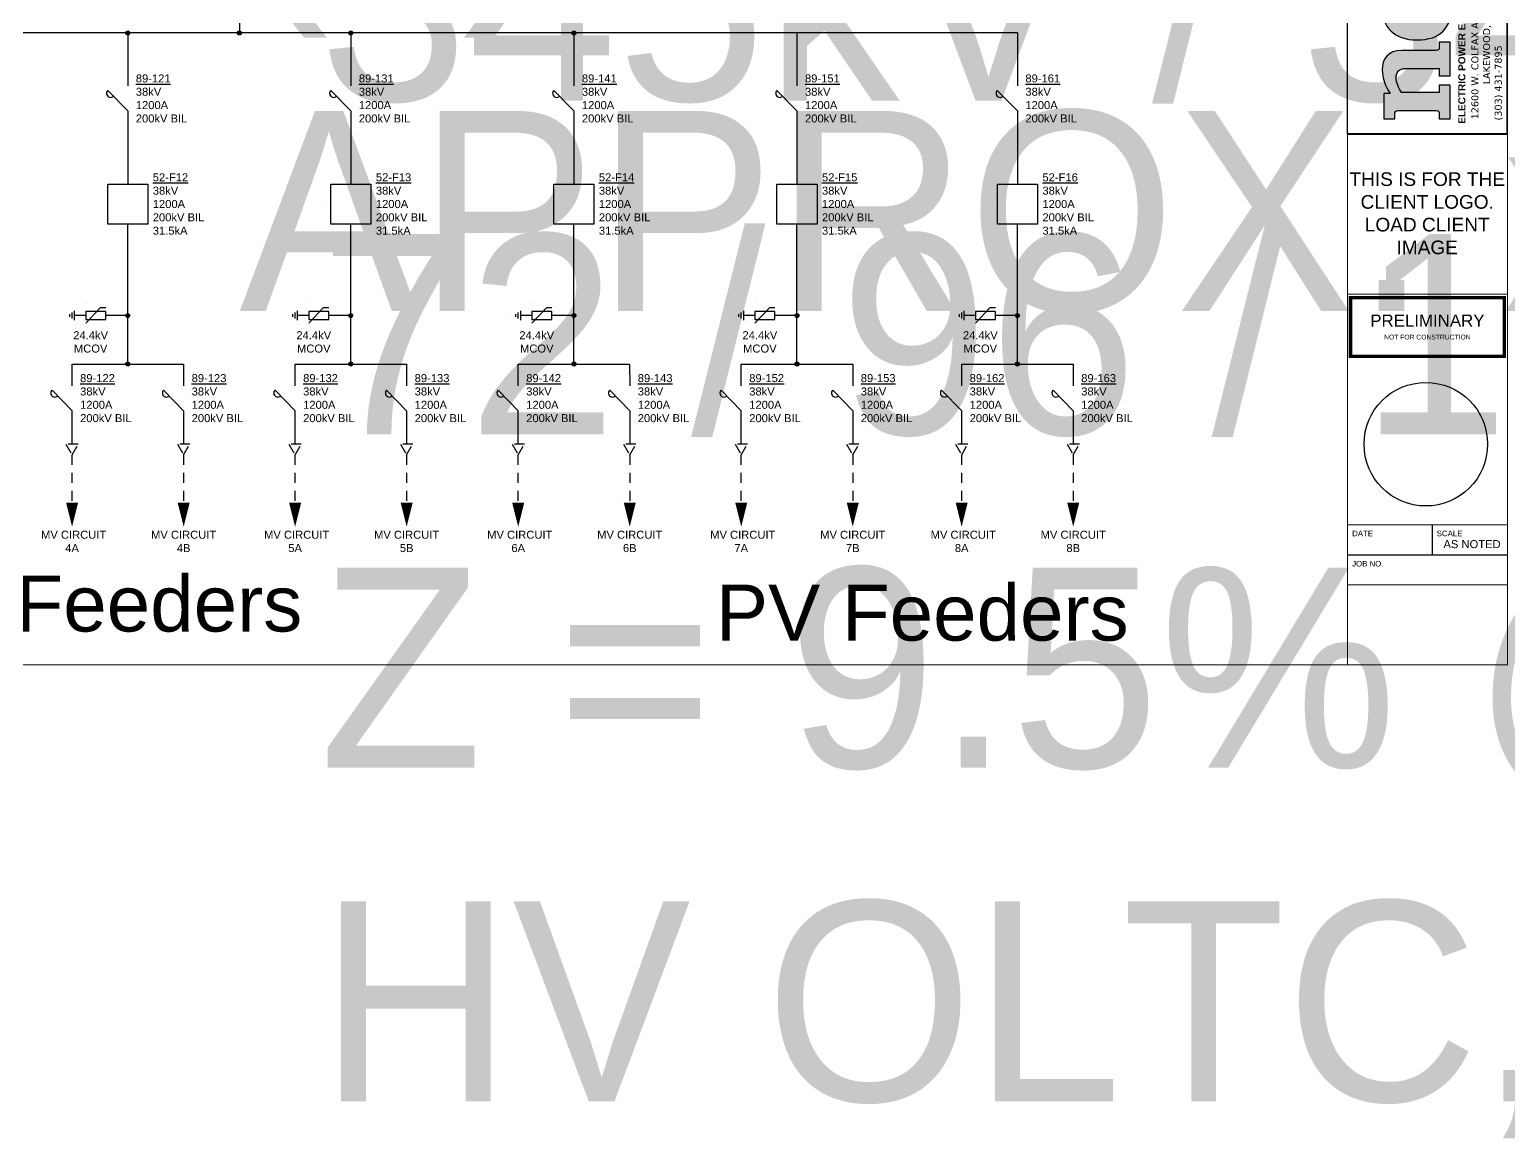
# Model space of a CAD drawing. Header units: feet. Extents: x 0 to 56.8, y -5.9 to 20.5.
# Drawn here: x 14.54 to 33.02, y -5.91 to 7.94 of the extents above; entities that cross this region are included whole.
import ezdxf
from ezdxf.enums import TextEntityAlignment as Align

# ---------------------------------------------------------------- set-up
doc = ezdxf.new("R2018")
doc.units = ezdxf.units.FT
doc.header["$MEASUREMENT"] = 0
doc.linetypes.add('DASHED4', pattern=[0.1875, 0.125, -0.0625])
doc.linetypes.add('HIDDEN2', pattern=[0.1875, 0.125, -0.0625])
for name, color, linetype in [('E-CABL-UNDG', 2, 'DASHED4'), ('E-HVMV-BUS', 51, 'Continuous'), ('E-HVMV-EQUP', 91, 'Continuous'), ('G-ANNO-TEXT', 1, 'Continuous'), ('G-ANNO-TTBL', 1, 'Continuous')]:
    doc.layers.add(name, color=color, linetype=linetype)
doc.layers.add('G-ANNO-STMP', color=2, linetype='Continuous', lineweight=70)
doc.layers.add('G-NPLT', color=67, linetype='Continuous', plot=False)
doc.styles.add('NEI-A', font='Arial.ttf')
doc.styles.get("Standard").update_dxf_attribs({"font": 'Arial.ttf'})

# ---------------------------------------------------------------- blocks, each defined once
blk = doc.blocks.new('nei-logo new')
at = {"layer": 'G-ANNO-TTBL', "true_color": 0xbd3b4b}
h = blk.add_hatch(color=15, dxfattribs=at)
h.dxf.hatch_style = 2
edge = h.paths.add_edge_path()
edge.add_spline(control_points=[(0.695, 0.79), (0.695, 0.882), (0.77, 0.956), (0.861, 0.956), (0.953, 0.956), (1.027, 0.882), (1.027, 0.79), (1.027, 0.699), (0.953, 0.624), (0.861, 0.624), (0.77, 0.624), (0.695, 0.699), (0.695, 0.79)], knot_values=[0, 0, 0, 0, 1, 1, 1, 2, 2, 2, 3, 3, 3, 4, 4, 4, 4], degree=3, periodic=0)
h = blk.add_hatch(color=15, dxfattribs=at)
h.dxf.hatch_style = 2
edge = h.paths.add_edge_path()
edge.add_spline(control_points=[(-0.266, -0.114), (-0.266, -0.146), (-0.252, -0.151), (-0.228, -0.151), (-0.228, -0.151), (-0.165, -0.151), (-0.165, -0.151), (-0.165, -0.151), (-0.165, -0.288), (-0.165, -0.288), (-0.165, -0.288), (-0.584, -0.288), (-0.584, -0.288), (-0.584, -0.288), (-0.584, -0.151), (-0.584, -0.151), (-0.584, -0.151), (-0.492, -0.151), (-0.492, -0.151), (-0.492, -0.151), (-0.492, 0.269), (-0.492, 0.269), (-0.492, 0.353), (-0.535, 0.389), (-0.611, 0.389), (-0.666, 0.389), (-0.743, 0.356), (-0.796, 0.321), (-0.796, 0.321), (-0.796, -0.151), (-0.796, -0.151), (-0.796, -0.151), (-0.704, -0.151), (-0.704, -0.151), (-0.704, -0.151), (-0.704, -0.288), (-0.704, -0.288), (-0.704, -0.288), (-1.123, -0.288), (-1.123, -0.288), (-1.123, -0.288), (-1.123, -0.151), (-1.123, -0.151), (-1.123, -0.151), (-1.062, -0.151), (-1.062, -0.151), (-1.036, -0.151), (-1.022, -0.146), (-1.022, -0.114), (-1.022, -0.114), (-1.022, 0.367), (-1.022, 0.367), (-1.022, 0.399), (-1.036, 0.405), (-1.062, 0.405), (-1.062, 0.405), (-1.123, 0.405), (-1.123, 0.405), (-1.123, 0.405), (-1.123, 0.544), (-1.123, 0.544), (-1.123, 0.544), (-0.805, 0.544), (-0.805, 0.544), (-0.805, 0.544), (-0.805, 0.465), (-0.805, 0.465), (-0.718, 0.524), (-0.616, 0.564), (-0.509, 0.564), (-0.38, 0.564), (-0.266, 0.497), (-0.266, 0.315), (-0.266, 0.315), (-0.266, -0.114), (-0.266, -0.114)], knot_values=[0, 0, 0, 0, 1, 1, 1, 2, 2, 2, 3, 3, 3, 4, 4, 4, 5, 5, 5, 6, 6, 6, 7, 7, 7, 8, 8, 8, 9, 9, 9, 10, 10, 10, 11, 11, 11, 12, 12, 12, 13, 13, 13, 14, 14, 14, 15, 15, 15, 16, 16, 16, 17, 17, 17, 18, 18, 18, 19, 19, 19, 20, 20, 20, 21, 21, 21, 22, 22, 22, 23, 23, 23, 24, 24, 24, 25, 25, 25, 25], degree=3, periodic=0)
h = blk.add_hatch(color=15, dxfattribs=at)
h.dxf.hatch_style = 2
edge = h.paths.add_edge_path()
edge.add_spline(control_points=[(-0.135, 0.13), (-0.135, 0.419), (0.029, 0.566), (0.276, 0.566), (0.57, 0.566), (0.641, 0.373), (0.641, 0.165), (0.641, 0.165), (0.641, 0.081), (0.641, 0.081), (0.641, 0.081), (0.105, 0.081), (0.105, 0.081), (0.107, -0.076), (0.175, -0.142), (0.314, -0.142), (0.383, -0.142), (0.479, -0.123), (0.522, -0.023), (0.522, -0.023), (0.625, -0.023), (0.625, -0.023), (0.625, -0.023), (0.625, -0.232), (0.625, -0.232), (0.528, -0.279), (0.382, -0.307), (0.291, -0.307), (0.019, -0.307), (-0.135, -0.172), (-0.135, 0.13)], knot_values=[0, 0, 0, 0, 1, 1, 1, 2, 2, 2, 3, 3, 3, 4, 4, 4, 5, 5, 5, 6, 6, 6, 7, 7, 7, 8, 8, 8, 9, 9, 9, 10, 10, 10, 10], degree=3, periodic=0)
edge = h.paths.add_edge_path()
edge.add_spline(control_points=[(0.431, 0.214), (0.431, 0.311), (0.403, 0.411), (0.27, 0.411), (0.152, 0.411), (0.102, 0.324), (0.102, 0.214), (0.102, 0.214), (0.431, 0.214), (0.431, 0.214)], knot_values=[0, 0, 0, 0, 1, 1, 1, 2, 2, 2, 3, 3, 3, 3], degree=3, periodic=0)
h = blk.add_hatch(color=15, dxfattribs=at)
h.dxf.hatch_style = 2
edge = h.paths.add_edge_path()
edge.add_spline(control_points=[(1.062, -0.151), (1.062, -0.151), (1.111, -0.151), (1.111, -0.151), (1.111, -0.151), (1.111, -0.291), (1.111, -0.291), (1.065, -0.301), (1.024, -0.304), (0.987, -0.304), (0.845, -0.304), (0.784, -0.25), (0.784, -0.122), (0.784, -0.122), (0.784, 0.367), (0.784, 0.367), (0.784, 0.399), (0.771, 0.405), (0.744, 0.405), (0.744, 0.405), (0.684, 0.405), (0.684, 0.405), (0.684, 0.405), (0.684, 0.544), (0.684, 0.544), (0.684, 0.544), (1.01, 0.544), (1.01, 0.544), (1.01, 0.544), (1.01, -0.082), (1.01, -0.082), (1.01, -0.125), (1.022, -0.151), (1.062, -0.151)], knot_values=[0, 0, 0, 0, 1, 1, 1, 2, 2, 2, 3, 3, 3, 4, 4, 4, 5, 5, 5, 6, 6, 6, 7, 7, 7, 8, 8, 8, 9, 9, 9, 10, 10, 10, 11, 11, 11, 11], degree=3, periodic=0)
at = {"layer": 'Defpoints'}
blk.add_lwpolyline([(1.312, 1), (1.312, -1), (-1.312, -1), (-1.312, 1)], close=True, dxfattribs=at)
at = {"layer": 'G-ANNO-TTBL', "color": 15, "true_color": 0xbd3b4b}
for points, knots in [([(0.695, 0.79), (0.695, 0.882), (0.77, 0.956), (0.861, 0.956), (0.953, 0.956), (1.027, 0.882), (1.027, 0.79), (1.027, 0.699), (0.953, 0.624), (0.861, 0.624), (0.77, 0.624), (0.695, 0.699), (0.695, 0.79)], [0, 0, 0, 0, 1, 1, 1, 2, 2, 2, 3, 3, 3, 4, 4, 4, 4]), ([(-0.266, -0.114), (-0.266, -0.146), (-0.252, -0.151), (-0.228, -0.151), (-0.228, -0.151), (-0.165, -0.151), (-0.165, -0.151), (-0.165, -0.151), (-0.165, -0.288), (-0.165, -0.288), (-0.165, -0.288), (-0.584, -0.288), (-0.584, -0.288), (-0.584, -0.288), (-0.584, -0.151), (-0.584, -0.151), (-0.584, -0.151), (-0.492, -0.151), (-0.492, -0.151), (-0.492, -0.151), (-0.492, 0.269), (-0.492, 0.269), (-0.492, 0.353), (-0.535, 0.389), (-0.611, 0.389), (-0.666, 0.389), (-0.743, 0.356), (-0.796, 0.321), (-0.796, 0.321), (-0.796, -0.151), (-0.796, -0.151), (-0.796, -0.151), (-0.704, -0.151), (-0.704, -0.151), (-0.704, -0.151), (-0.704, -0.288), (-0.704, -0.288), (-0.704, -0.288), (-1.123, -0.288), (-1.123, -0.288), (-1.123, -0.288), (-1.123, -0.151), (-1.123, -0.151), (-1.123, -0.151), (-1.062, -0.151), (-1.062, -0.151), (-1.036, -0.151), (-1.022, -0.146), (-1.022, -0.114), (-1.022, -0.114), (-1.022, 0.367), (-1.022, 0.367), (-1.022, 0.399), (-1.036, 0.405), (-1.062, 0.405), (-1.062, 0.405), (-1.123, 0.405), (-1.123, 0.405), (-1.123, 0.405), (-1.123, 0.544), (-1.123, 0.544), (-1.123, 0.544), (-0.805, 0.544), (-0.805, 0.544), (-0.805, 0.544), (-0.805, 0.465), (-0.805, 0.465), (-0.718, 0.524), (-0.616, 0.564), (-0.509, 0.564), (-0.38, 0.564), (-0.266, 0.497), (-0.266, 0.315), (-0.266, 0.315), (-0.266, -0.114), (-0.266, -0.114)], [0, 0, 0, 0, 1, 1, 1, 2, 2, 2, 3, 3, 3, 4, 4, 4, 5, 5, 5, 6, 6, 6, 7, 7, 7, 8, 8, 8, 9, 9, 9, 10, 10, 10, 11, 11, 11, 12, 12, 12, 13, 13, 13, 14, 14, 14, 15, 15, 15, 16, 16, 16, 17, 17, 17, 18, 18, 18, 19, 19, 19, 20, 20, 20, 21, 21, 21, 22, 22, 22, 23, 23, 23, 24, 24, 24, 25, 25, 25, 25]), ([(-0.135, 0.13), (-0.135, 0.419), (0.029, 0.566), (0.276, 0.566), (0.57, 0.566), (0.641, 0.373), (0.641, 0.165), (0.641, 0.165), (0.641, 0.081), (0.641, 0.081), (0.641, 0.081), (0.105, 0.081), (0.105, 0.081), (0.107, -0.076), (0.175, -0.142), (0.314, -0.142), (0.383, -0.142), (0.479, -0.123), (0.522, -0.023), (0.522, -0.023), (0.625, -0.023), (0.625, -0.023), (0.625, -0.023), (0.625, -0.232), (0.625, -0.232), (0.528, -0.279), (0.382, -0.307), (0.291, -0.307), (0.019, -0.307), (-0.135, -0.172), (-0.135, 0.13)], [0, 0, 0, 0, 1, 1, 1, 2, 2, 2, 3, 3, 3, 4, 4, 4, 5, 5, 5, 6, 6, 6, 7, 7, 7, 8, 8, 8, 9, 9, 9, 10, 10, 10, 10]), ([(0.431, 0.214), (0.431, 0.311), (0.403, 0.411), (0.27, 0.411), (0.152, 0.411), (0.102, 0.324), (0.102, 0.214), (0.102, 0.214), (0.431, 0.214), (0.431, 0.214)], [0, 0, 0, 0, 1, 1, 1, 2, 2, 2, 3, 3, 3, 3]), ([(1.062, -0.151), (1.062, -0.151), (1.111, -0.151), (1.111, -0.151), (1.111, -0.151), (1.111, -0.291), (1.111, -0.291), (1.065, -0.301), (1.024, -0.304), (0.987, -0.304), (0.845, -0.304), (0.784, -0.25), (0.784, -0.122), (0.784, -0.122), (0.784, 0.367), (0.784, 0.367), (0.784, 0.399), (0.771, 0.405), (0.744, 0.405), (0.744, 0.405), (0.684, 0.405), (0.684, 0.405), (0.684, 0.405), (0.684, 0.544), (0.684, 0.544), (0.684, 0.544), (1.01, 0.544), (1.01, 0.544), (1.01, 0.544), (1.01, -0.082), (1.01, -0.082), (1.01, -0.125), (1.022, -0.151), (1.062, -0.151)], [0, 0, 0, 0, 1, 1, 1, 2, 2, 2, 3, 3, 3, 4, 4, 4, 5, 5, 5, 6, 6, 6, 7, 7, 7, 8, 8, 8, 9, 9, 9, 10, 10, 10, 11, 11, 11, 11])]:
    blk.add_open_spline(points, degree=3, knots=knots, dxfattribs=at)
at = {"color": 7, "insert": (0, -0.39), "char_height": 0.08785, "attachment_point": 2}
blk.add_mtext_dynamic_manual_height_columns('\\pxsm1.1,t29;{\\fArial|b1|i0|c0|p34;\\H1.02447x;ELECTRIC POWER ENGINEERING, INC.\\fVerdana|b0|i0|c0|p34;\\H0.97611x;\\W1.05;\\P\\psm1,qc;\\W1;12600 W. COLFAX AVE, STE. C500      LAKEWOOD, CO 80215\\P\\ptz;(303) 431-7895        www.neieng.com}', width=2.59625, gutter_width=1, heights=[0], dxfattribs=at)
blk = doc.blocks.new('*U5')
at = {"layer": 'G-ANNO-STMP', "const_width": 0.0938}
blk.add_lwpolyline([(-2.092, 1.598), (2.092, 1.598), (2.092, 0), (-2.092, 0)], close=True, dxfattribs=at)
at = {"layer": 'G-ANNO-STMP', "insert": (0, 0.799), "char_height": 0.13125, "width": 3.79964, "attachment_point": 5, "style": 'NEI-A'}
blk.add_mtext('{\\H2.5x;PRELIMINARY\\P}NOT FOR CONSTRUCTION', dxfattribs=at)
blk = doc.blocks.new('*U71')
at = {"layer": 'G-ANNO-TEXT', "lineweight": 30, "flags": 106}
blk.add_attdef('1-LINE_TRANSFORMER_INFORMATION', text='', height=0.1, dxfattribs=at).set_placement((0, 0), align=Align.MIDDLE_LEFT)
blk = doc.blocks.new('*U36')
at = {"layer": 'G-ANNO-TEXT', "lineweight": 30, "flags": 104}
blk.add_attdef('POI_INFORMATION_V', text='', height=0.1, dxfattribs=at).set_placement((0, 0.35), align=Align.BOTTOM_CENTER)
blk = doc.blocks.new('*U77')
at = {"layer": 'Defpoints', "color": 2}
for p, q in [((0, 0.312), (0, 0.312)), ((0, 0), (0, 0)), ((0, 0), (0, 0)), ((0.1, 0.156), (0.1, 0.156))]:
    blk.add_line(p, q, dxfattribs=at)
at = {"layer": 'E-HVMV-EQUP', "color": 0}
blk.add_lwpolyline([(0, 0), (-0.251, 0.257)], dxfattribs=at)
blk.add_arc((-0.215, 0.221), 0.0511, 134.5316, 314.5316, dxfattribs=at)
blk = doc.blocks.new('*U78')
at = {"layer": 'Defpoints', "color": 2}
for p, q in [((-0.3125, -0.25), (-0.3125, -0.25)), ((0.3125, -0.25), (0.3125, -0.25))]:
    blk.add_line(p, q, dxfattribs=at)
at = {"layer": 'E-HVMV-EQUP', "color": 0}
blk.add_lwpolyline([(-0.25, 0), (0.25, 0), (0.25, -0.5), (-0.25, -0.5)], close=True, dxfattribs=at)
blk = doc.blocks.new('*U29')
at = {"layer": 'E-HVMV-EQUP', "color": 0}
for points in [[(0, 0), (0, -0.144)], [(-0.06, -0.144), (0.06, -0.144)], [(-0.036, -0.174), (0.036, -0.174)], [(-0.015, -0.203), (0.015, -0.203)]]:
    blk.add_lwpolyline(points, dxfattribs=at)
blk = doc.blocks.new('*U37')
at = {"color": 0}
for p in [(-0.25, 0), (0, 0)]:
    blk.add_point(p, dxfattribs=at)
at = {"layer": 'Defpoints', "color": 2}
for p, q in [((-0.503, 0), (-0.503, 0)), ((-0.226, 0.146), (-0.226, 0.146)), ((-0.226, -0.146), (-0.226, -0.146))]:
    blk.add_line(p, q, dxfattribs=at)
at = {"layer": 'E-HVMV-EQUP', "color": 0}
blk.add_lwpolyline([(0, 0.096), (-0.069, 0.096), (-0.25, -0.096)], dxfattribs=at)
blk.add_lwpolyline([(0, -0.05), (0, 0.05), (-0.25, 0.05), (-0.25, -0.05)], close=True, dxfattribs=at)
at = {"layer": 'E-HVMV-EQUP', "color": 0, "rotation": 270}
blk.add_blockref('*U29', (-0.25, 0), dxfattribs=at)
blk = doc.blocks.new('SCHEMATIC - CONNECTION DOT')
h = blk.add_hatch(color=0)
edge = h.paths.add_edge_path()
edge.add_arc((0, 0), 0.025, 0, 360)
at = {"color": 0}
blk.add_circle((0, 0), 0.025, dxfattribs=at)
blk = doc.blocks.new('*U33')
at = {"layer": 'E-CABL-UNDG', "color": 0}
blk.add_lwpolyline([(0, -0.134), (0.077, 0), (-0.077, 0)], close=True, dxfattribs=at)
blk = doc.blocks.new('*U91')
at = {"layer": 'Defpoints', "color": 2}
blk.add_line((0, -0.35), (0, -0.35), dxfattribs=at)
at = {"layer": 'E-HVMV-BUS', "color": 0}
blk.add_lwpolyline([(0, 0, 0.15, 0, 0), (0, -0.3, 0, 0, 0)], format="xyseb", dxfattribs=at)
blk = doc.blocks.new('*U81')
at = {"layer": 'Defpoints', "color": 2}
for p, q in [((0, 0.312), (0, 0.312)), ((0, 0), (0, 0)), ((0, 0), (0, 0)), ((0.1, 0.156), (0.1, 0.156))]:
    blk.add_line(p, q, dxfattribs=at)
at = {"layer": 'E-HVMV-EQUP', "color": 0}
blk.add_lwpolyline([(0, 0), (-0.251, 0.257)], dxfattribs=at)
blk.add_arc((-0.215, 0.221), 0.0511, 134.5316, 314.5316, dxfattribs=at)

msp = doc.modelspace()

# ---------------------------------------------------------------- linework, layer by layer
at = {"layer": 'E-CABL-UNDG', "linetype": 'HIDDEN2'}
for p, q in [((15.063, 2.63), (15.063, 2.031)), ((16.461, 2.63), (16.461, 2.031)), ((17.851, 2.63), (17.851, 2.031)), ((19.248, 2.63), (19.248, 2.031)), ((20.639, 2.63), (20.639, 2.031)), ((22.036, 2.63), (22.036, 2.031)), ((23.426, 2.63), (23.426, 2.031)), ((24.823, 2.63), (24.823, 2.031)), ((26.181, 2.63), (26.181, 2.031)), ((27.578, 2.63), (27.578, 2.031))]:
    msp.add_line(p, q, dxfattribs=at)
at = {"layer": 'E-HVMV-BUS'}
for p, q in [((17.157, 8.447), (17.157, 7.901)), ((24.126, 7.901), (12.975, 7.901)), ((15.763, 7.901), (15.763, 7.239)), ((18.55, 7.901), (18.55, 7.239)), ((21.338, 7.901), (21.338, 7.239)), ((26.88, 7.901), (24.093, 7.901)), ((24.126, 7.901), (24.126, 7.239)), ((26.88, 7.901), (26.88, 7.239)), ((15.763, 6.926), (15.763, 6.013)), ((18.55, 6.926), (18.55, 6.013)), ((21.338, 6.926), (21.338, 6.013)), ((24.126, 6.926), (24.126, 6.013)), ((26.88, 6.926), (26.88, 6.013)), ((15.763, 3.764), (15.763, 5.513)), ((18.55, 3.764), (18.55, 5.513)), ((21.338, 3.764), (21.338, 5.513)), ((24.126, 3.764), (24.126, 5.513)), ((26.88, 3.764), (26.88, 5.513))]:
    msp.add_line(p, q, dxfattribs=at)
for points in [[(15.067, 3.493), (15.067, 3.764), (16.459, 3.764), (16.461, 3.493)], [(17.854, 3.493), (17.854, 3.764), (19.246, 3.764), (19.248, 3.493)], [(20.642, 3.493), (20.642, 3.764), (22.034, 3.764), (22.036, 3.493)], [(23.429, 3.493), (23.429, 3.764), (24.822, 3.764), (24.823, 3.493)], [(26.184, 3.493), (26.184, 3.764), (27.576, 3.764), (27.578, 3.493)], [(15.067, 2.763), (15.067, 3.181)], [(16.461, 3.181), (16.461, 2.763)], [(17.854, 2.763), (17.854, 3.181)], [(19.248, 3.181), (19.248, 2.763)], [(20.642, 2.763), (20.642, 3.181)], [(22.036, 3.181), (22.036, 2.763)], [(23.429, 2.763), (23.429, 3.181)], [(24.823, 3.181), (24.823, 2.763)], [(26.184, 2.763), (26.184, 3.181)], [(27.578, 3.181), (27.578, 2.763)]]:
    msp.add_lwpolyline(points, dxfattribs=at)
at = {"layer": 'E-HVMV-EQUP'}
for p, q in [((15.763, 4.37), (15.488, 4.37)), ((18.55, 4.37), (18.275, 4.37)), ((21.338, 4.37), (21.063, 4.37)), ((24.126, 4.37), (23.85, 4.37)), ((26.88, 4.37), (26.605, 4.37))]:
    msp.add_line(p, q, dxfattribs=at)
at = {"layer": 'G-ANNO-TTBL', "color": 7}
for p, q in [((32.063, 1.755), (32.063, 1.38)), ((31.005, 1.38), (33.005, 1.38))]:
    msp.add_line(p, q, dxfattribs=at)
at = {"layer": 'G-ANNO-TTBL', "color": 7, "const_width": 0.01}
msp.add_lwpolyline([(0.005, 20.505), (33.005, 20.505), (33.005, 0.005), (0.005, 0.005)], close=True, dxfattribs=at)
for points in [[(31.005, 20.505), (31.005, 0.005)], [(33.005, 6.63), (31.005, 6.63)], [(31.005, 4.637), (33.005, 4.637)], [(31.005, 1.755), (33.005, 1.755)], [(31.005, 1.005), (33.005, 1.005)]]:
    msp.add_lwpolyline(points, dxfattribs=at)
at = {"layer": 'G-NPLT'}
msp.add_circle((31.984, 2.762), 0.772, dxfattribs=at)

# ---------------------------------------------------------------- block references
ref = msp.add_blockref('*U71', (18.155, 13.722))
lines = msp.add_mtext('{\\LT1}\\P345kV / 34.5kV / 13.8kV\\P72 / 96 / 120MVA\\PZ = 9.5% @ 72MVA\\PHV OLTC, %%P 10%', dxfattribs={"layer": 'G-ANNO-TEXT', "insert": (18.155, 13.722), "char_height": 2.5, "attachment_point": 1})
ref.add_attrib('1-LINE_TRANSFORMER_INFORMATION', '', (18.155, 13.722), dxfattribs={"flags": 104}).embed_mtext(lines)
at = {"xscale": 0.9960995711458686, "yscale": 0.9960995711458686, "zscale": 0.9960995711458686, "rotation": 90}
msp.add_blockref('nei-logo new', (32.001, 7.948), dxfattribs=at)
at = {"xscale": 0.4594726872912748, "yscale": 0.4594726872912748, "zscale": 0.4594726872912748}
msp.add_blockref('*U5', (32.004, 3.859), dxfattribs=at)
at = {"layer": 'E-CABL-UNDG'}
for p in [(15.067, 2.031), (16.461, 2.031), (17.854, 2.031), (19.248, 2.031), (20.642, 2.031), (22.036, 2.031), (23.429, 2.031), (24.823, 2.031), (26.184, 2.031), (27.578, 2.031)]:
    msp.add_blockref('*U91', p, dxfattribs=at)
at = {"layer": 'E-HVMV-BUS'}
for name, p in [('SCHEMATIC - CONNECTION DOT', (15.763, 7.901)), ('SCHEMATIC - CONNECTION DOT', (17.157, 7.901)), ('SCHEMATIC - CONNECTION DOT', (18.55, 7.901)), ('SCHEMATIC - CONNECTION DOT', (21.338, 7.901)), ('SCHEMATIC - CONNECTION DOT', (15.763, 4.37)), ('SCHEMATIC - CONNECTION DOT', (18.55, 4.37)), ('SCHEMATIC - CONNECTION DOT', (21.338, 4.37)), ('SCHEMATIC - CONNECTION DOT', (24.126, 4.37)), ('SCHEMATIC - CONNECTION DOT', (26.88, 4.37)), ('SCHEMATIC - CONNECTION DOT', (15.763, 3.764)), ('SCHEMATIC - CONNECTION DOT', (18.55, 3.764)), ('SCHEMATIC - CONNECTION DOT', (21.338, 3.764)), ('SCHEMATIC - CONNECTION DOT', (24.126, 3.764)), ('SCHEMATIC - CONNECTION DOT', (26.88, 3.764)), ('*U33', (15.067, 2.763)), ('*U33', (16.461, 2.763)), ('*U33', (17.854, 2.763)), ('*U33', (19.248, 2.763)), ('*U33', (20.642, 2.763)), ('*U33', (22.036, 2.763)), ('*U33', (23.429, 2.763)), ('*U33', (24.823, 2.763)), ('*U33', (26.184, 2.763)), ('*U33', (27.578, 2.763))]:
    msp.add_blockref(name, p, dxfattribs=at)
at = {"layer": 'E-HVMV-EQUP'}
ref = msp.add_blockref('*U36', (17.157, 19.079), dxfattribs=at)
lines = msp.add_mtext('###kV OVERHEAD LINES\\PTO xxxxxxxxxxxxx (POI)\\P(x) ####kcmil ACSR xxxx\\PAPPROX. x.x MILES', dxfattribs={"layer": 'G-ANNO-TEXT', "insert": (17.157, 19.429), "char_height": 2.5, "attachment_point": 1})
ref.add_attrib('POI_INFORMATION_V', '', (17.157, 19.429), dxfattribs={"flags": 104}).embed_mtext(lines)
for name, p in [('*U77', (15.763, 6.926)), ('*U77', (18.55, 6.926)), ('*U77', (21.338, 6.926)), ('*U77', (24.126, 6.926)), ('*U77', (26.88, 6.926)), ('*U78', (15.763, 6.013)), ('*U78', (18.55, 6.013)), ('*U78', (21.338, 6.013)), ('*U78', (24.126, 6.013)), ('*U78', (26.88, 6.013)), ('*U37', (15.488, 4.37)), ('*U37', (18.275, 4.37)), ('*U37', (21.063, 4.37)), ('*U37', (23.85, 4.37)), ('*U37', (26.605, 4.37)), ('*U81', (15.067, 3.181)), ('*U81', (16.461, 3.181)), ('*U81', (17.854, 3.181)), ('*U81', (19.248, 3.181)), ('*U81', (20.642, 3.181)), ('*U81', (22.036, 3.181)), ('*U81', (23.429, 3.181)), ('*U81', (24.823, 3.181)), ('*U81', (26.184, 3.181)), ('*U81', (27.578, 3.181))]:
    msp.add_blockref(name, p, dxfattribs=at)

# ---------------------------------------------------------------- texts
at = {"layer": 'G-ANNO-TEXT', "char_height": 0.1, "style": 'NEI-A'}
for s, insert, attachment_point in [('{\\L89-121\\P}38kV\\P1200A\\P200kV BIL', (15.863, 7.082), 4), ('{\\L89-131\\P}38kV\\P1200A\\P200kV BIL', (18.65, 7.082), 4), ('{\\L89-141\\P}38kV\\P1200A\\P200kV BIL', (21.438, 7.082), 4), ('{\\L89-151\\P}38kV\\P1200A\\P200kV BIL', (24.226, 7.082), 4), ('{\\L89-161\\P}38kV\\P1200A\\P200kV BIL', (26.98, 7.082), 4), ('{\\L52-F12}\\P38kV\\P1200A\\P200kV BIL\\P31.5kA', (16.075, 5.763), 4), ('{\\L52-F13}\\P38kV\\P1200A\\P200kV BIL\\P31.5kA', (18.863, 5.763), 4), ('{\\L52-F14}\\P38kV\\P1200A\\P200kV BIL\\P31.5kA', (21.65, 5.763), 4), ('{\\L52-F15}\\P38kV\\P1200A\\P200kV BIL\\P31.5kA', (24.438, 5.763), 4), ('{\\L52-F16}\\P38kV\\P1200A\\P200kV BIL\\P31.5kA', (27.193, 5.763), 4), ('24.4kV\\PMCOV', (15.299, 4.174), 2), ('24.4kV\\PMCOV', (18.087, 4.174), 2), ('24.4kV\\PMCOV', (20.874, 4.174), 2), ('24.4kV\\PMCOV', (23.662, 4.174), 2), ('24.4kV\\PMCOV', (26.417, 4.174), 2), ('{\\L89-122\\P}38kV\\P1200A\\P200kV BIL', (15.167, 3.337), 4), ('{\\L89-123}\\P38kV\\P1200A\\P200kV BIL', (16.561, 3.337), 4), ('{\\L89-132\\P}38kV\\P1200A\\P200kV BIL', (17.954, 3.337), 4), ('{\\L89-133}\\P38kV\\P1200A\\P200kV BIL', (19.348, 3.337), 4), ('{\\L89-142\\P}38kV\\P1200A\\P200kV BIL', (20.742, 3.337), 4), ('{\\L89-143}\\P38kV\\P1200A\\P200kV BIL', (22.136, 3.337), 4), ('{\\L89-152\\P}38kV\\P1200A\\P200kV BIL', (23.529, 3.337), 4), ('{\\L89-153}\\P38kV\\P1200A\\P200kV BIL', (24.923, 3.337), 4), ('{\\L89-162\\P}38kV\\P1200A\\P200kV BIL', (26.284, 3.337), 4), ('{\\L89-163}\\P38kV\\P1200A\\P200kV BIL', (27.678, 3.337), 4), (' MV CIRCUIT\\P4A', (15.067, 1.681), 2), ('MV CIRCUIT\\P4B', (16.461, 1.681), 2), (' MV CIRCUIT\\P5A', (17.854, 1.681), 2), ('MV CIRCUIT\\P5B', (19.248, 1.681), 2), (' MV CIRCUIT\\P6A', (20.642, 1.681), 2), ('MV CIRCUIT\\P6B', (22.036, 1.681), 2), (' MV CIRCUIT\\P7A', (23.429, 1.681), 2), ('MV CIRCUIT\\P7B', (24.823, 1.681), 2), (' MV CIRCUIT\\P8A', (26.184, 1.681), 2), ('MV CIRCUIT\\P8B', (27.578, 1.681), 2)]:
    msp.add_mtext(s, dxfattribs=dict(at, insert=insert, attachment_point=attachment_point))
at = {"layer": 'G-ANNO-TEXT', "attachment_point": 1, "style": 'NEI-A'}
for s, insert, char_height in [('BESS Feeders', (11.482, 1.121), 0.69934), ('PV Feeders', (23.113, 1.007), 0.6993)]:
    msp.add_mtext_dynamic_manual_height_columns(s, width=85.43362, gutter_width=3.497, heights=[0], dxfattribs=dict(at, insert=insert, char_height=char_height))
at = {"layer": 'G-ANNO-TTBL', "style": 'NEI-A'}
for s, p in [('DATE', (31.064, 1.612)), ('SCALE', (32.121, 1.612)), ('JOB NO.', (31.064, 1.234))]:
    msp.add_text(s, height=0.07, dxfattribs=at).set_placement(p)
at = {"layer": 'G-ANNO-TTBL', "insert": (32.205, 1.513), "char_height": 0.1, "attachment_point": 4, "style": 'NEI-A'}
msp.add_mtext_dynamic_manual_height_columns('AS NOTED', width=0.85482, gutter_width=0.5, heights=[0], dxfattribs=at)
at = {"layer": 'G-NPLT', "insert": (30.958, 6.159), "char_height": 0.17037, "attachment_point": 1, "style": 'NEI-A'}
msp.add_mtext_dynamic_manual_height_columns('\\pxqc;THIS IS FOR THE CLIENT LOGO. LOAD CLIENT IMAGE', width=2.08795, gutter_width=0.73, heights=[0], dxfattribs=at)

doc.saveas('drawing.dxf')
